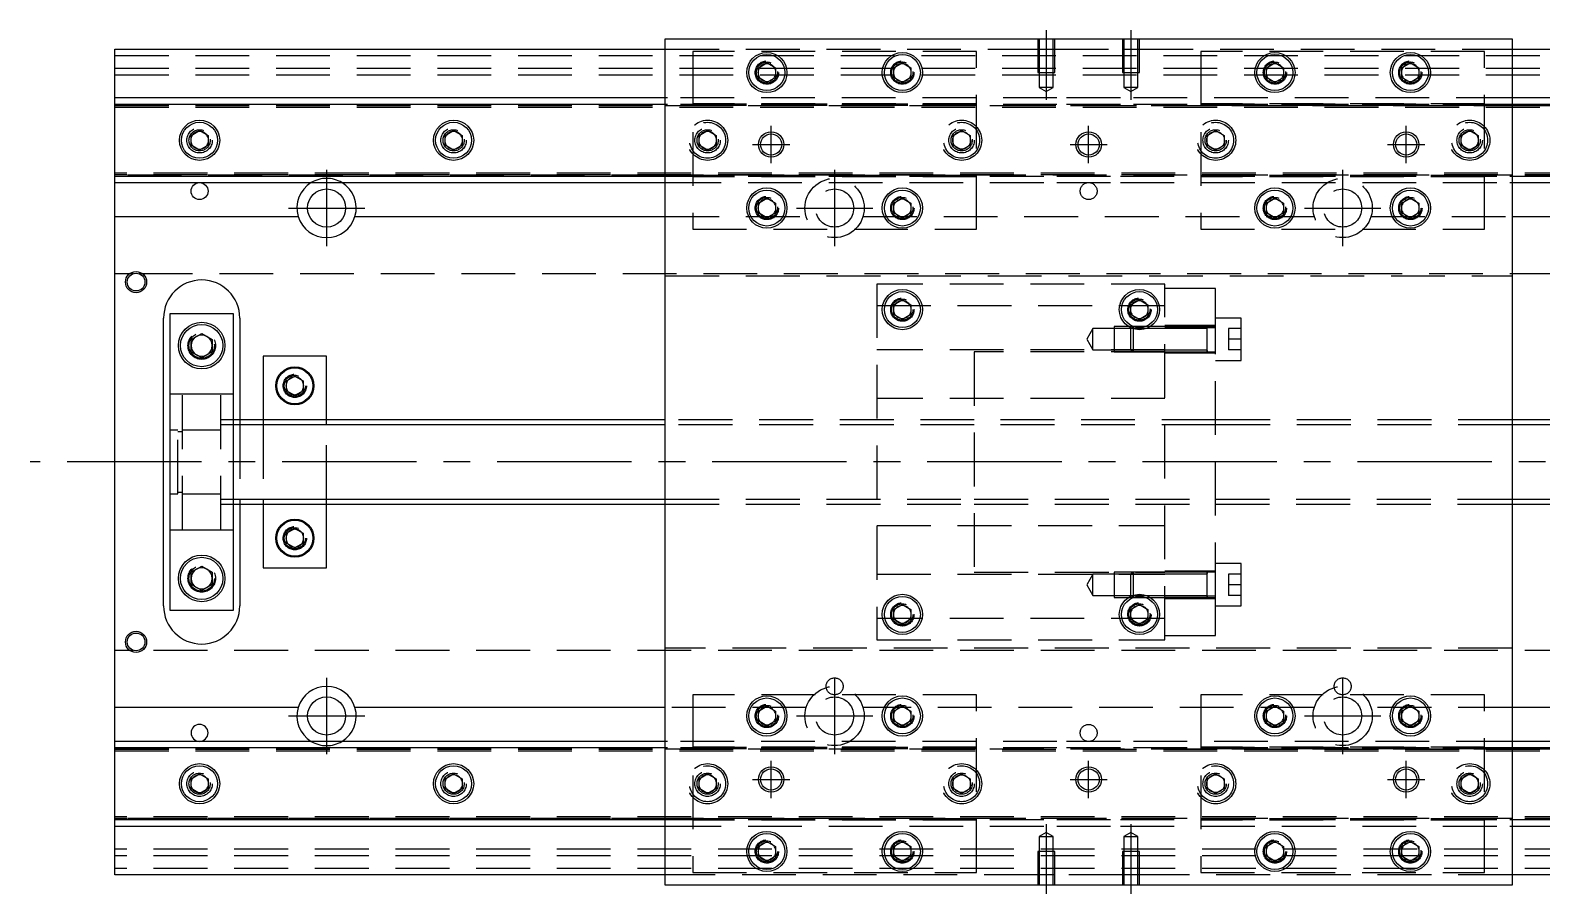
# Model space of a CAD drawing. Extents: x -20 to 683, y -286 to 102.
# Drawn here: x -20 to 337, y -102 to 102 of the extents above; entities that cross this region are included whole.
import ezdxf

# ---------------------------------------------------------------- set-up
doc = ezdxf.new("R2010")
doc.units = 0
doc.linetypes.add('CENTER', pattern=[50.8, 31.75, -6.35, 6.35, -6.35])
doc.linetypes.add('DASHED', pattern=[19.05, 12.7, -6.35])
doc.layers.get('0').update_dxf_attribs({"linetype": 'CONTINUOUS'})
doc.layers.add('CENTER', color=1, linetype='CENTER')

msp = doc.modelspace()

# ---------------------------------------------------------------- linework, layer by layer
at = {"color": 7, "linetype": 'CONTINUOUS'}
for p, q in [((130, -100), (130, 100)), ((130, 100), (330, 100)), ((330, 100), (330, -100)), ((0, 86), (0, 97.5)), ((0, 97.5), (130, 97.5)), ((330, 97.5), (460, 97.5)), ((152, 93.1547), (154, 94.309402)), ((152, 90.8453), (152, 93.1547)), ((154, 94.309402), (156, 93.1547)), ((156, 93.1547), (156, 90.8453)), ((184, 93.1547), (186, 94.309402)), ((184, 90.8453), (184, 93.1547)), ((186, 94.309402), (188, 93.1547)), ((188, 93.1547), (188, 90.8453)), ((272, 93.1547), (274, 94.309402)), ((272, 90.8453), (272, 93.1547)), ((274, 94.309402), (276, 93.1547)), ((276, 93.1547), (276, 90.8453)), ((304, 93.1547), (306, 94.309402)), ((304, 90.8453), (304, 93.1547)), ((306, 94.309402), (308, 93.1547)), ((308, 93.1547), (308, 90.8453)), ((154, 89.690598), (152, 90.8453)), ((156, 90.8453), (154, 89.690598)), ((186, 89.690598), (184, 90.8453)), ((188, 90.8453), (186, 89.690598)), ((274, 89.690598), (272, 90.8453)), ((276, 90.8453), (274, 89.690598)), ((306, 89.690598), (304, 90.8453)), ((308, 90.8453), (306, 89.690598)), ((0, 84.460392), (0, 86)), ((130, 86), (0, 86)), ((460, 86), (330, 86)), ((0, 67.539608), (0, 84.460392)), ((130, 84.460392), (0, 84.460392)), ((460, 84.460392), (330, 84.460392)), ((18, 77.1547), (20, 78.309402)), ((18, 74.8453), (18, 77.1547)), ((20, 78.309402), (22, 77.1547)), ((22, 77.1547), (22, 74.8453)), ((78, 77.1547), (80, 78.309402)), ((78, 74.8453), (78, 77.1547)), ((80, 78.309402), (82, 77.1547)), ((82, 77.1547), (82, 74.8453)), ((20, 73.690598), (18, 74.8453)), ((22, 74.8453), (20, 73.690598)), ((80, 73.690598), (78, 74.8453)), ((82, 74.8453), (80, 73.690598)), ((0, 67.539608), (130, 67.539608)), ((0, 66), (0, 67.539608)), ((0, 66), (130, 66)), ((0, 58), (0, 66)), ((330, 67.539608), (460, 67.539608)), ((330, 66), (460, 66)), ((152, 61.1547), (154, 62.309402)), ((152, 58.8453), (152, 61.1547)), ((154, 62.309402), (156, 61.1547)), ((156, 61.1547), (156, 58.8453)), ((184, 61.1547), (186, 62.309402)), ((184, 58.8453), (184, 61.1547)), ((186, 62.309402), (188, 61.1547)), ((188, 61.1547), (188, 58.8453)), ((272, 61.1547), (274, 62.309402)), ((272, 58.8453), (272, 61.1547)), ((274, 62.309402), (276, 61.1547)), ((276, 61.1547), (276, 58.8453)), ((304, 61.1547), (306, 62.309402)), ((304, 58.8453), (304, 61.1547)), ((306, 62.309402), (308, 61.1547)), ((308, 61.1547), (308, 58.8453)), ((0, 58), (43.291796, 58)), ((0, -58), (0, 58)), ((56.708204, 58), (130, 58)), ((154, 57.690598), (152, 58.8453)), ((156, 58.8453), (154, 57.690598)), ((186, 57.690598), (184, 58.8453)), ((188, 58.8453), (186, 57.690598)), ((274, 57.690598), (272, 58.8453)), ((276, 58.8453), (274, 57.690598)), ((306, 57.690598), (304, 58.8453)), ((308, 58.8453), (306, 57.690598)), ((330, 58), (403.291796, 58)), ((184, 37.1547), (186, 38.309402)), ((184, 34.8453), (184, 37.1547)), ((186, 38.309402), (188, 37.1547)), ((188, 37.1547), (188, 34.8453)), ((240, 37.1547), (242, 38.309402)), ((240, 34.8453), (240, 37.1547)), ((242, 38.309402), (244, 37.1547)), ((244, 37.1547), (244, 34.8453)), ((11.5, -34), (11.5, 34)), ((13, 35), (13, -35)), ((28, 35), (13, 35)), ((28, -35), (28, 35)), ((29.5, 34), (29.5, 10)), ((186, 33.690598), (184, 34.8453)), ((188, 34.8453), (186, 33.690598)), ((242, 33.690598), (240, 34.8453)), ((244, 34.8453), (242, 33.690598)), ((18, 28.943376), (20.5, 30.386752)), ((18, 26.056624), (18, 28.943376)), ((20.5, 30.386752), (23, 28.943376)), ((23, 28.943376), (23, 26.056624)), ((20.5, 24.613248), (18, 26.056624)), ((23, 26.056624), (20.5, 24.613248)), ((50, 25), (35, 25)), ((35, 25), (35, 10)), ((50, 10), (50, 25)), ((258, 26.011846), (258, 26.012874)), ((40.5, 19.1547), (42.5, 20.309402)), ((40.5, 16.8453), (40.5, 19.1547)), ((42.5, 20.309402), (44.5, 19.1547)), ((44.5, 19.1547), (44.5, 16.8453)), ((42.5, 15.690598), (40.5, 16.8453)), ((44.5, 16.8453), (42.5, 15.690598)), ((130, 10), (28, 10)), ((403, 10), (330, 10)), ((28, -10), (130, -10)), ((29.5, -10), (29.5, -34)), ((35, -10), (35, -25)), ((50, -25), (50, -10)), ((330, -10), (403, -10)), ((40.5, -16.8453), (42.5, -15.690598)), ((40.5, -19.1547), (40.5, -16.8453)), ((42.5, -15.690598), (44.5, -16.8453)), ((44.5, -16.8453), (44.5, -19.1547)), ((42.5, -20.309402), (40.5, -19.1547)), ((44.5, -19.1547), (42.5, -20.309402)), ((18, -26.056624), (20.5, -24.613248)), ((20.5, -24.613248), (23, -26.056624)), ((18, -28.943376), (18, -26.056624)), ((23, -26.056624), (23, -28.943376)), ((35, -25), (50, -25)), ((20.5, -30.386752), (18, -28.943376)), ((23, -28.943376), (20.5, -30.386752)), ((240, -31.511852), (240.44468, -31.511852)), ((13, -35), (28, -35)), ((184, -34.8453), (186, -33.690598)), ((184, -37.1547), (184, -34.8453)), ((186, -33.690598), (188, -34.8453)), ((188, -34.8453), (188, -37.1547)), ((240, -34.8453), (242, -33.690598)), ((240, -37.1547), (240, -34.8453)), ((242, -33.690598), (244, -34.8453)), ((244, -34.8453), (244, -37.1547)), ((186, -38.309402), (184, -37.1547)), ((188, -37.1547), (186, -38.309402)), ((242, -38.309402), (240, -37.1547)), ((244, -37.1547), (242, -38.309402)), ((0, -66), (0, -58)), ((43.291796, -58), (0, -58)), ((130, -58), (56.708204, -58)), ((152, -58.8453), (154, -57.690598)), ((152, -61.1547), (152, -58.8453)), ((154, -57.690598), (156, -58.8453)), ((156, -58.8453), (156, -61.1547)), ((184, -58.8453), (186, -57.690598)), ((184, -61.1547), (184, -58.8453)), ((186, -57.690598), (188, -58.8453)), ((188, -58.8453), (188, -61.1547)), ((272, -58.8453), (274, -57.690598)), ((272, -61.1547), (272, -58.8453)), ((274, -57.690598), (276, -58.8453)), ((276, -58.8453), (276, -61.1547)), ((304, -58.8453), (306, -57.690598)), ((304, -61.1547), (304, -58.8453)), ((306, -57.690598), (308, -58.8453)), ((308, -58.8453), (308, -61.1547)), ((403.291796, -58), (330, -58)), ((154, -62.309402), (152, -61.1547)), ((156, -61.1547), (154, -62.309402)), ((186, -62.309402), (184, -61.1547)), ((188, -61.1547), (186, -62.309402)), ((274, -62.309402), (272, -61.1547)), ((276, -61.1547), (274, -62.309402)), ((306, -62.309402), (304, -61.1547)), ((308, -61.1547), (306, -62.309402)), ((0, -67.539608), (0, -66)), ((130, -66), (0, -66)), ((130, -67.539608), (0, -67.539608)), ((0, -84.460392), (0, -67.539608)), ((460, -66), (330, -66)), ((460, -67.539608), (330, -67.539608)), ((18, -74.8453), (20, -73.690598)), ((18, -77.1547), (18, -74.8453)), ((20, -73.690598), (22, -74.8453)), ((22, -74.8453), (22, -77.1547)), ((78, -74.8453), (80, -73.690598)), ((78, -77.1547), (78, -74.8453)), ((80, -73.690598), (82, -74.8453)), ((82, -74.8453), (82, -77.1547)), ((20, -78.309402), (18, -77.1547)), ((22, -77.1547), (20, -78.309402)), ((80, -78.309402), (78, -77.1547)), ((82, -77.1547), (80, -78.309402)), ((0, -84.460392), (130, -84.460392)), ((0, -86), (0, -84.460392)), ((330, -84.460392), (460, -84.460392)), ((0, -86), (130, -86)), ((0, -97.5), (0, -86)), ((330, -86), (460, -86)), ((152, -90.8453), (154, -89.690598)), ((152, -93.1547), (152, -90.8453)), ((154, -89.690598), (156, -90.8453)), ((156, -90.8453), (156, -93.1547)), ((184, -90.8453), (186, -89.690598)), ((184, -93.1547), (184, -90.8453)), ((186, -89.690598), (188, -90.8453)), ((188, -90.8453), (188, -93.1547)), ((272, -90.8453), (274, -89.690598)), ((272, -93.1547), (272, -90.8453)), ((274, -89.690598), (276, -90.8453)), ((276, -90.8453), (276, -93.1547)), ((304, -90.8453), (306, -89.690598)), ((304, -93.1547), (304, -90.8453)), ((306, -89.690598), (308, -90.8453)), ((308, -90.8453), (308, -93.1547)), ((154, -94.309402), (152, -93.1547)), ((156, -93.1547), (154, -94.309402)), ((186, -94.309402), (184, -93.1547)), ((188, -93.1547), (186, -94.309402)), ((274, -94.309402), (272, -93.1547)), ((276, -93.1547), (274, -94.309402)), ((306, -94.309402), (304, -93.1547)), ((308, -93.1547), (306, -94.309402)), ((130, -97.5), (0, -97.5)), ((460, -97.5), (330, -97.5)), ((330, -100), (130, -100))]:
    msp.add_line(p, q, dxfattribs=at)
at = {"color": 3, "linetype": 'DASHED'}
for p, q in [((218.000006, 100), (218.000006, 92)), ((218.35, 100), (218.35, 92)), ((221.65, 92), (221.65, 100)), ((221.999994, 92), (221.999994, 100)), ((238.000006, 100), (238.000006, 92)), ((238.35, 100), (238.35, 92)), ((241.65, 92), (241.65, 100)), ((241.999994, 92), (241.999994, 100)), ((130, 97.5), (218.000006, 97.5)), ((136.5, 97), (136.5, 55)), ((203.5, 97), (136.5, 97)), ((203.5, 55), (203.5, 97)), ((218.000006, 97.5), (221.999994, 97.5)), ((221.999994, 97.5), (238.000006, 97.5)), ((238.000006, 97.5), (241.999994, 97.5)), ((241.999994, 97.5), (330, 97.5)), ((323.5, 97), (256.5, 97)), ((256.5, 97), (256.5, 55)), ((323.5, 55), (323.5, 97)), ((0, 96), (460, 96)), ((0, 93), (460, 93)), ((0, 91.5), (460, 91.5)), ((156.483582, 92.286038), (156.5, 92)), ((188.483582, 92.286038), (188.5, 92)), ((218.000006, 92), (221.999994, 92)), ((218.35, 92), (218.35, 88.5)), ((221.65, 88.5), (221.65, 92)), ((238.000006, 92), (241.999994, 92)), ((238.35, 92), (238.35, 88.5)), ((241.65, 88.5), (241.65, 92)), ((276.483582, 92.286038), (276.5, 92)), ((308.483582, 92.286038), (308.5, 92)), ((130.5, 86), (130, 86)), ((222.5, 86), (130.5, 86)), ((221.65, 88.5), (218.35, 88.5)), ((218.35, 88.5), (220, 87.547372)), ((220, 87.547372), (221.65, 88.5)), ((237.5, 86), (222.5, 86)), ((329.5, 86), (237.5, 86)), ((241.65, 88.5), (238.35, 88.5)), ((238.35, 88.5), (240, 87.547372)), ((240, 87.547372), (241.65, 88.5)), ((330, 86), (329.5, 86)), ((0, 84.204452), (130, 84.204452)), ((0, 84.2), (460, 84.2)), ((0, 83.8), (460, 83.8)), ((130.5, 84.460392), (130, 84.460392)), ((130, 84.204452), (130.5, 84.204452)), ((222.5, 84.460392), (130.5, 84.460392)), ((130.5, 84.204452), (329.5, 84.204452)), ((203.5, 84.643014), (136.5, 84.643014)), ((136.5, 84.6), (203.5, 84.6)), ((136.5, 84.3), (203.5, 84.3)), ((237.5, 84.460392), (222.5, 84.460392)), ((329.5, 84.460392), (237.5, 84.460392)), ((323.5, 84.643014), (256.5, 84.643014)), ((256.5, 84.6), (323.5, 84.6)), ((256.5, 84.3), (323.5, 84.3)), ((330, 84.460392), (329.5, 84.460392)), ((329.5, 84.204452), (330, 84.204452)), ((330, 84.204452), (460, 84.204452)), ((22.483582, 76.286038), (22.5, 76)), ((82.483582, 76.286038), (82.5, 76)), ((138, 77.1547), (140, 78.309402)), ((138, 74.8453), (138, 77.1547)), ((140, 78.309402), (142, 77.1547)), ((142, 77.1547), (142, 74.8453)), ((142.483582, 76.286038), (142.5, 76)), ((198, 77.1547), (200, 78.309402)), ((198, 74.8453), (198, 77.1547)), ((200, 78.309402), (202, 77.1547)), ((202, 77.1547), (202, 74.8453)), ((202.483582, 76.286038), (202.5, 76)), ((257.5, 76), (257.518502, 76.303588)), ((258, 77.1547), (260, 78.309402)), ((258, 74.8453), (258, 77.1547)), ((260, 78.309402), (262, 77.1547)), ((262, 77.1547), (262, 74.8453)), ((318, 77.1547), (320, 78.309402)), ((318, 74.8453), (318, 77.1547)), ((320, 78.309402), (322, 77.1547)), ((322, 77.1547), (322, 74.8453)), ((322.483582, 76.286038), (322.5, 76)), ((140, 73.690598), (138, 74.8453)), ((142, 74.8453), (140, 73.690598)), ((200, 73.690598), (198, 74.8453)), ((202, 74.8453), (200, 73.690598)), ((260, 73.690598), (258, 74.8453)), ((262, 74.8453), (260, 73.690598)), ((320, 73.690598), (318, 74.8453)), ((322, 74.8453), (320, 73.690598)), ((460, 68.2), (0, 68.2)), ((460, 67.8), (0, 67.8)), ((130, 67.795548), (0, 67.795548)), ((130.5, 67.795548), (130, 67.795548)), ((130, 67.539608), (130.5, 67.539608)), ((130, 66), (130.5, 66)), ((329.5, 67.795548), (130.5, 67.795548)), ((130.5, 67.539608), (222.5, 67.539608)), ((130.5, 66), (222.5, 66)), ((203.5, 67.7), (136.5, 67.7)), ((203.5, 67.4), (136.5, 67.4)), ((203.5, 67.356986), (136.5, 67.356986)), ((222.5, 67.539608), (237.5, 67.539608)), ((222.5, 66), (237.5, 66)), ((237.5, 67.539608), (329.5, 67.539608)), ((237.5, 66), (329.5, 66)), ((323.5, 67.7), (256.5, 67.7)), ((323.5, 67.4), (256.5, 67.4)), ((323.5, 67.356986), (256.5, 67.356986)), ((330, 67.795548), (329.5, 67.795548)), ((329.5, 67.539608), (330, 67.539608)), ((329.5, 66), (330, 66)), ((460, 67.795548), (330, 67.795548)), ((130, 58), (163.291796, 58)), ((156.483582, 60.286038), (156.5, 60)), ((176.708204, 58), (283.291796, 58)), ((188.483582, 60.286038), (188.5, 60)), ((276.483582, 60.286038), (276.5, 60)), ((296.708204, 58), (330, 58)), ((303.5, 60), (303.512884, 60.253488)), ((136.5, 55), (203.5, 55)), ((256.5, 55), (323.5, 55)), ((0, 44.5), (4.359688, 44.5)), ((5.640312, 44.5), (460, 44.5)), ((130, 44), (330, 44)), ((248, 42), (180, 42)), ((180, 42), (180, -42)), ((248, -42), (248, 42)), ((260, 41), (248, 41)), ((260, 31.701734), (260, 41)), ((180, 37), (248, 37)), ((183.5, 36), (183.512884, 36.253488)), ((244.483582, 36.286038), (244.5, 36)), ((260, 32.261852), (248, 32.261852)), ((266, 34.011852), (260, 34.011852)), ((266, 24.011852), (266, 34.011852)), ((231, 31.511852), (229.556624, 29.011852)), ((229.556624, 29.011852), (231, 26.511852)), ((231, 26.511852), (231, 31.511852)), ((236, 31.511852), (231, 31.511852)), ((236, 32.011846), (236, 26.011856)), ((239.419858, 32.011846), (236, 32.011846)), ((239.99998, 31.511852), (236, 31.511852)), ((240.49998, 32.011846), (239.419858, 32.011846)), ((240.124214, 31.636066), (240, 31.511852)), ((240, 26.511852), (240, 31.511852)), ((240.44468, 31.511852), (240, 31.511852)), ((240.5, 32.011852), (240.124214, 31.636066)), ((243.55532, 31.511852), (240.44468, 31.511852)), ((240.531284, 32.011846), (240.499994, 32.011846)), ((240.5, 32.011852), (240.5, 31.49306)), ((240.53127, 32.011852), (240.5, 32.011852)), ((240.5, 31.49306), (240.5, 26.011852)), ((243.46873, 32.011852), (240.53127, 32.011852)), ((243.468716, 32.011846), (240.531284, 32.011846)), ((244.580142, 32.011846), (243.468716, 32.011846)), ((244.580148, 32.011852), (243.46873, 32.011852)), ((248, 31.511852), (243.55532, 31.511852)), ((248, 32.011846), (244.580142, 32.011846)), ((248, 32.011852), (244.580148, 32.011852)), ((260, 31.701734), (248, 31.701734)), ((258.005, 32.011852), (248.00002, 32.011852)), ((258, 31.511852), (248.00002, 31.511852)), ((260, 32.011852), (257.995, 32.011852)), ((258, 31.662054), (258, 32.011852)), ((258, 32.011852), (258, 31.662054)), ((258, 26.361648), (258, 31.662054)), ((260, -31.701734), (260, 31.701734)), ((263, 31.511852), (263, 29.011852)), ((266, 31.511852), (263, 31.511852)), ((266, 29.011852), (263, 29.011852)), ((263, 29.011852), (263, 26.511852)), ((23.477798, 27.864306), (23.5, 27.5)), ((248, 26.5), (180, 26.5)), ((203, 26), (203, -26)), ((248, 26), (203, 26)), ((231, 26.511852), (236, 26.511852)), ((236, 26.511852), (239.99998, 26.511852)), ((236, 26.011856), (240.49998, 26.011856)), ((240, 26.511852), (248, 26.511852)), ((240, 26.511852), (240.5, 26.011852)), ((240.5, 26.011856), (248, 26.011856)), ((240.5, 26.011852), (248, 26.011852)), ((248, 25.761852), (260, 25.761852)), ((248.00002, 26.511852), (258, 26.511852)), ((248.00002, 26.011852), (258.005, 26.011852)), ((257.995, 26.011852), (260, 26.011852)), ((258, 26.011852), (258, 26.361648)), ((258, 26.361648), (258, 26.011852)), ((266, 26.511852), (263, 26.511852)), ((260, 24.011852), (266, 24.011852)), ((40, 18), (40.012884, 18.253488)), ((16, 16), (13, 16)), ((16, -16), (16, 16)), ((25, 16), (16, 16)), ((25, -16), (25, 16)), ((28, 16), (25, 16)), ((248, 15), (180, 15)), ((14.85, 7.5), (13, 7.5)), ((14.85, -7.5), (14.85, 7.5)), ((16, 7.15), (14.85, 7.15)), ((25, 7.5), (16, 7.5)), ((28, 10), (25, 10)), ((28, 8.75), (25, 8.75)), ((29.5, 10), (29.5, 8.75)), ((29.5, 8.75), (29.5, -8.75)), ((35, 10), (35, 8.75)), ((35, 8.75), (35, -8.75)), ((50, 8.75), (50, 10)), ((50, -8.75), (50, 8.75)), ((202.99998, 10), (130, 10)), ((202.99998, 8.75), (130, 8.75)), ((260, 10), (203, 10)), ((260, 8.75), (203, 8.75)), ((330, 10), (260.00002, 10)), ((330, 8.75), (260.00002, 8.75)), ((13, -7.5), (14.85, -7.5)), ((14.85, -7.15), (16, -7.15)), ((16, -7.5), (25, -7.5)), ((25, -8.75), (28, -8.75)), ((25, -10), (28, -10)), ((29.5, -8.75), (29.5, -10)), ((35, -8.75), (35, -10)), ((50, -10), (50, -8.75)), ((130, -8.75), (202.99998, -8.75)), ((130, -10), (202.99998, -10)), ((203, -8.75), (260, -8.75)), ((203, -10), (260, -10)), ((260.00002, -8.75), (330, -8.75)), ((260.00002, -10), (330, -10)), ((13, -16), (16, -16)), ((16, -16), (25, -16)), ((25, -16), (28, -16)), ((40, -18), (40.012884, -17.746512)), ((180, -15), (248, -15)), ((266, -24.011852), (260, -24.011852)), ((266, -34.011852), (266, -24.011852)), ((17.5, -27.5), (17.520026, -27.153944)), ((180, -26.5), (248, -26.5)), ((203, -26), (248, -26)), ((231, -26.511852), (229.556624, -29.011852)), ((231, -31.511852), (231, -26.511852)), ((236, -26.511852), (231, -26.511852)), ((236, -26.011856), (236, -32.011846)), ((240.49998, -26.011856), (236, -26.011856)), ((239.99998, -26.511852), (236, -26.511852)), ((240.5, -26.011852), (240, -26.511852)), ((240, -31.511852), (240, -26.511852)), ((248, -26.511852), (240, -26.511852)), ((240.5, -26.011852), (240.5, -31.49306)), ((248, -26.011852), (240.5, -26.011852)), ((248, -26.011856), (240.5, -26.011856)), ((260, -25.761852), (248, -25.761852)), ((258.005, -26.011852), (248.00002, -26.011852)), ((258, -26.511852), (248.00002, -26.511852)), ((260, -26.011852), (257.995, -26.011852)), ((258, -26.511852), (258, -26.011846)), ((258, -26.361648), (258, -26.011852)), ((258, -26.011852), (258, -26.361648)), ((258, -31.662054), (258, -26.361648)), ((263, -26.511852), (263, -29.011852)), ((266, -26.511852), (263, -26.511852)), ((229.556624, -29.011852), (231, -31.511852)), ((231, -31.511852), (236, -31.511852)), ((236, -31.511852), (239.99998, -31.511852)), ((236, -32.011846), (239.419858, -32.011846)), ((239.419858, -32.011846), (240.49998, -32.011846)), ((240, -31.511852), (240.124214, -31.636066)), ((240.124214, -31.636066), (240.5, -32.011852)), ((240.44468, -31.511852), (243.55532, -31.511852)), ((240.499994, -32.011846), (240.531284, -32.011846)), ((240.5, -31.49306), (240.5, -32.011852)), ((240.5, -32.011852), (240.53127, -32.011852)), ((240.53127, -32.011852), (243.46873, -32.011852)), ((240.531284, -32.011846), (243.468716, -32.011846)), ((243.468716, -32.011846), (244.580142, -32.011846)), ((243.46873, -32.011852), (244.580148, -32.011852)), ((243.55532, -31.511852), (248, -31.511852)), ((244.580142, -32.011846), (248, -32.011846)), ((244.580148, -32.011852), (248, -32.011852)), ((260, -31.701734), (248, -31.701734)), ((260, -31.701734), (248, -31.701734)), ((248.00002, -31.511852), (258, -31.511852)), ((248.00002, -32.011852), (258.005, -32.011852)), ((257.995, -32.011852), (260, -32.011852)), ((258, -32.011856), (258, -31.511852)), ((258, -32.011852), (258, -31.662054)), ((258, -31.662054), (258, -32.011852)), ((260, -41), (260, -31.701734)), ((266, -29.011852), (263, -29.011852)), ((263, -29.011852), (263, -31.511852)), ((266, -31.511852), (263, -31.511852)), ((248, -32.261852), (260, -32.261852)), ((260, -34.011852), (266, -34.011852)), ((248, -37), (180, -37)), ((183.5, -36), (183.512884, -35.746512)), ((244.483582, -35.713962), (244.5, -36)), ((180, -42), (248, -42)), ((248, -41), (260, -41)), ((4.359688, -44.5), (0, -44.5)), ((460, -44.5), (5.640312, -44.5)), ((330, -44), (130, -44)), ((203.5, -55), (136.5, -55)), ((136.5, -55), (136.5, -97)), ((203.5, -97), (203.5, -55)), ((323.5, -55), (256.5, -55)), ((256.5, -55), (256.5, -97)), ((323.5, -97), (323.5, -55)), ((163.291796, -58), (130, -58)), ((156.483582, -59.713962), (156.5, -60)), ((283.291796, -58), (176.708204, -58)), ((188.483582, -59.713962), (188.5, -60)), ((276.483582, -59.713962), (276.5, -60)), ((330, -58), (296.708204, -58)), ((308.483582, -59.713962), (308.5, -60)), ((0, -67.795548), (130, -67.795548)), ((0, -67.8), (460, -67.8)), ((130.5, -66), (130, -66)), ((130.5, -67.539608), (130, -67.539608)), ((130, -67.795548), (130.5, -67.795548)), ((222.5, -66), (130.5, -66)), ((222.5, -67.539608), (130.5, -67.539608)), ((130.5, -67.795548), (329.5, -67.795548)), ((203.5, -67.356986), (136.5, -67.356986)), ((136.5, -67.4), (203.5, -67.4)), ((136.5, -67.7), (203.5, -67.7)), ((237.5, -66), (222.5, -66)), ((237.5, -67.539608), (222.5, -67.539608)), ((329.5, -66), (237.5, -66)), ((329.5, -67.539608), (237.5, -67.539608)), ((323.5, -67.356986), (256.5, -67.356986)), ((256.5, -67.4), (323.5, -67.4)), ((256.5, -67.7), (323.5, -67.7)), ((330, -66), (329.5, -66)), ((330, -67.539608), (329.5, -67.539608)), ((329.5, -67.795548), (330, -67.795548)), ((330, -67.795548), (460, -67.795548)), ((0, -68.2), (460, -68.2)), ((138, -74.8453), (140, -73.690598)), ((138, -77.1547), (138, -74.8453)), ((140, -73.690598), (142, -74.8453)), ((142, -74.8453), (142, -77.1547)), ((198, -74.8453), (200, -73.690598)), ((198, -77.1547), (198, -74.8453)), ((200, -73.690598), (202, -74.8453)), ((202, -74.8453), (202, -77.1547)), ((258, -74.8453), (260, -73.690598)), ((258, -77.1547), (258, -74.8453)), ((260, -73.690598), (262, -74.8453)), ((262, -74.8453), (262, -77.1547)), ((318, -74.8453), (320, -73.690598)), ((318, -77.1547), (318, -74.8453)), ((320, -73.690598), (322, -74.8453)), ((322, -74.8453), (322, -77.1547)), ((22.483582, -75.713962), (22.5, -76)), ((82.483582, -75.713962), (82.5, -76)), ((140, -78.309402), (138, -77.1547)), ((142, -77.1547), (140, -78.309402)), ((142.483582, -75.713962), (142.5, -76)), ((200, -78.309402), (198, -77.1547)), ((202, -77.1547), (200, -78.309402)), ((202.483582, -75.713962), (202.5, -76)), ((257.5, -76), (257.518502, -75.696412)), ((260, -78.309402), (258, -77.1547)), ((262, -77.1547), (260, -78.309402)), ((320, -78.309402), (318, -77.1547)), ((322, -77.1547), (320, -78.309402)), ((322.483582, -75.713962), (322.5, -76)), ((460, -83.8), (0, -83.8)), ((460, -84.2), (0, -84.2)), ((130, -84.204452), (0, -84.204452)), ((130.5, -84.204452), (130, -84.204452)), ((130, -84.460392), (130.5, -84.460392)), ((329.5, -84.204452), (130.5, -84.204452)), ((130.5, -84.460392), (222.5, -84.460392)), ((203.5, -84.3), (136.5, -84.3)), ((203.5, -84.6), (136.5, -84.6)), ((203.5, -84.643014), (136.5, -84.643014)), ((222.5, -84.460392), (237.5, -84.460392)), ((237.5, -84.460392), (329.5, -84.460392)), ((323.5, -84.3), (256.5, -84.3)), ((323.5, -84.6), (256.5, -84.6)), ((323.5, -84.643014), (256.5, -84.643014)), ((330, -84.204452), (329.5, -84.204452)), ((329.5, -84.460392), (330, -84.460392)), ((460, -84.204452), (330, -84.204452)), ((130, -86), (130.5, -86)), ((130.5, -86), (222.5, -86)), ((220, -87.547372), (218.35, -88.5)), ((218.35, -88.5), (221.65, -88.5)), ((218.35, -88.5), (218.35, -92)), ((221.65, -88.5), (220, -87.547372)), ((221.65, -92), (221.65, -88.5)), ((222.5, -86), (237.5, -86)), ((237.5, -86), (329.5, -86)), ((240, -87.547372), (238.35, -88.5)), ((238.35, -88.5), (241.65, -88.5)), ((238.35, -88.5), (238.35, -92)), ((241.65, -88.5), (240, -87.547372)), ((241.65, -92), (241.65, -88.5)), ((329.5, -86), (330, -86)), ((460, -91.5), (0, -91.5)), ((151.5, -92), (151.512884, -91.746512)), ((183.5, -92), (183.518502, -91.696412)), ((221.999994, -92), (218.000006, -92)), ((218.000006, -92), (218.000006, -100)), ((218.35, -92), (218.35, -100)), ((221.65, -100), (221.65, -92)), ((221.999994, -100), (221.999994, -92)), ((241.999994, -92), (238.000006, -92)), ((238.000006, -92), (238.000006, -100)), ((238.35, -92), (238.35, -100)), ((241.65, -100), (241.65, -92)), ((241.999994, -100), (241.999994, -92)), ((271.5, -92), (271.518502, -91.696412)), ((308.483582, -91.713962), (308.5, -92)), ((460, -93), (0, -93)), ((460, -96), (0, -96)), ((218.000006, -97.5), (130, -97.5)), ((136.5, -97), (203.5, -97)), ((221.999994, -97.5), (218.000006, -97.5)), ((238.000006, -97.5), (221.999994, -97.5)), ((241.999994, -97.5), (238.000006, -97.5)), ((330, -97.5), (241.999994, -97.5)), ((256.5, -97), (323.5, -97))]:
    msp.add_line(p, q, dxfattribs=at)
at = {"color": 3, "linetype": 'CONTINUOUS'}
for p, q in [((130, 8.75), (28, 8.75)), ((403, 8.75), (330, 8.75)), ((28, -8.75), (130, -8.75)), ((330, -8.75), (403, -8.75))]:
    msp.add_line(p, q, dxfattribs=at)
at = {"color": 7, "linetype": 'CONTINUOUS'}
for centre, radius in [((154, 92), 4.75), ((186, 92), 4.75), ((274, 92), 4.75), ((306, 92), 4.75), ((154, 92), 4.25), ((186, 92), 4.25), ((274, 92), 4.25), ((306, 92), 4.25), ((20, 76), 4.75), ((20, 76), 4.25), ((80, 76), 4.75), ((80, 76), 4.25), ((155, 75), 2.5), ((230, 75), 3), ((230, 75), 2.5), ((305, 75), 2.5), ((20, 64), 2), ((50, 60), 4.5), ((154, 60), 4.75), ((186, 60), 4.75), ((274, 60), 4.75), ((306, 60), 4.75), ((154, 60), 4.25), ((186, 60), 4.25), ((274, 60), 4.25), ((306, 60), 4.25), ((5, 42.5), 2.1), ((186, 36), 4.75), ((186, 36), 4.25), ((242, 36), 4.75), ((242, 36), 4.25), ((20.5, 27.5), 5.5), ((20.5, 27.5), 5), ((42.5, 18), 4.5), ((42.5, 18), 4.25), ((42.5, -18), 4.5), ((42.5, -18), 4.25), ((20.5, -27.5), 5.5), ((20.5, -27.5), 5), ((186, -36), 4.75), ((186, -36), 4.25), ((242, -36), 4.75), ((242, -36), 4.25), ((5, -42.5), 2.1), ((50, -60), 4.5), ((154, -60), 4.75), ((154, -60), 4.25), ((186, -60), 4.75), ((186, -60), 4.25), ((274, -60), 4.75), ((274, -60), 4.25), ((306, -60), 4.75), ((306, -60), 4.25), ((20, -76), 4.75), ((80, -76), 4.75), ((20, -76), 4.25), ((80, -76), 4.25), ((155, -75), 2.5), ((230, -75), 3), ((230, -75), 2.5), ((305, -75), 2.5), ((154, -92), 4.75), ((154, -92), 4.25), ((186, -92), 4.75), ((186, -92), 4.25), ((274, -92), 4.75), ((274, -92), 4.25), ((306, -92), 4.75), ((306, -92), 4.25)]:
    msp.add_circle(centre, radius, dxfattribs=at)
at = {"color": 3, "linetype": 'DASHED'}
for centre, radius in [((154, 92), 2.75), ((154, 92), 2.5), ((186, 92), 2.75), ((186, 92), 2.5), ((274, 92), 2.75), ((274, 92), 2.5), ((306, 92), 2.75), ((306, 92), 2.5), ((20, 76), 3), ((80, 76), 3), ((140, 76), 4.75), ((140, 76), 4.25), ((140, 76), 3), ((200, 76), 4.75), ((200, 76), 4.25), ((200, 76), 3), ((260, 76), 4.75), ((260, 76), 4.25), ((260, 76), 3), ((320, 76), 4.75), ((320, 76), 4.25), ((320, 76), 3), ((20, 76), 2.5), ((80, 76), 2.5), ((140, 76), 2.5), ((200, 76), 2.5), ((200, 76), 2.1), ((260, 76), 2.5), ((260, 76), 2.1), ((320, 76), 2.5), ((170, 60), 7), ((170, 60), 4.5), ((230, 64), 2), ((290, 60), 7), ((290, 60), 4.5), ((154, 60), 2.75), ((154, 60), 2.5), ((186, 60), 2.75), ((186, 60), 2.5), ((274, 60), 2.75), ((274, 60), 2.5), ((306, 60), 2.75), ((306, 60), 2.5), ((186, 36), 2.75), ((186, 36), 2.5), ((242, 36), 2.75), ((242, 36), 2.5), ((20.5, 27.5), 3.25), ((20.5, 27.5), 3), ((42.5, 18), 2.75), ((42.5, 18), 2.5), ((42.5, -18), 2.75), ((42.5, -18), 2.5), ((20.5, -27.5), 3.25), ((20.5, -27.5), 3), ((186, -36), 2.75), ((186, -36), 2.5), ((242, -36), 2.75), ((242, -36), 2.5), ((170, -60), 7), ((170, -53), 2), ((290, -60), 7), ((290, -53), 2), ((170, -60), 4.5), ((290, -60), 4.5), ((154, -60), 2.75), ((154, -60), 2.5), ((186, -60), 2.75), ((186, -60), 2.5), ((274, -60), 2.75), ((274, -60), 2.5), ((306, -60), 2.75), ((306, -60), 2.5), ((230, -64), 2), ((140, -76), 4.75), ((200, -76), 4.75), ((260, -76), 4.75), ((320, -76), 4.75), ((20, -76), 3), ((20, -76), 2.5), ((80, -76), 3), ((80, -76), 2.5), ((140, -76), 4.25), ((140, -76), 3), ((140, -76), 2.5), ((200, -76), 4.25), ((200, -76), 3), ((200, -76), 2.5), ((200, -76), 2.1), ((260, -76), 4.25), ((260, -76), 3), ((260, -76), 2.5), ((260, -76), 2.1), ((320, -76), 4.25), ((320, -76), 3), ((320, -76), 2.5), ((154, -92), 2.75), ((186, -92), 2.75), ((274, -92), 2.75), ((306, -92), 2.75), ((154, -92), 2.5), ((186, -92), 2.5), ((274, -92), 2.5), ((306, -92), 2.5)]:
    msp.add_circle(centre, radius, dxfattribs=at)
at = {"color": 3, "linetype": 'CONTINUOUS'}
for centre, radius in [((155, 75), 3), ((305, 75), 3), ((5, 42.5), 2.5), ((5, -42.5), 2.5), ((155, -75), 3), ((305, -75), 3)]:
    msp.add_circle(centre, radius, dxfattribs=at)
at = {"color": 7, "linetype": 'CONTINUOUS'}
for centre, radius, start, end in [((154, 92), 2.1, 137.75279, 162.24721), ((154, 92), 2.1, 102.24721, 137.75279), ((154, 92), 2.1, 77.75279, 102.24721), ((154, 92), 2.1, 42.24721, 77.75279), ((154, 92), 2.1, 17.75279, 42.24721), ((186, 92), 2.1, 137.75279, 162.24721), ((186, 92), 2.1, 102.24721, 137.75279), ((186, 92), 2.1, 77.75279, 102.24721), ((186, 92), 2.1, 42.24721, 77.75279), ((186, 92), 2.1, 17.75279, 42.24721), ((274, 92), 2.1, 137.75279, 162.24721), ((274, 92), 2.1, 102.24721, 137.75279), ((274, 92), 2.1, 77.75279, 102.24721), ((274, 92), 2.1, 42.24721, 77.75279), ((274, 92), 2.1, 17.75279, 42.24721), ((306, 92), 2.1, 137.75279, 162.24721), ((306, 92), 2.1, 102.24721, 137.75279), ((306, 92), 2.1, 77.75279, 102.24721), ((306, 92), 2.1, 42.24721, 77.75279), ((306, 92), 2.1, 17.75279, 42.24721), ((154, 92), 2.1, 162.24721, 180), ((154, 92), 2.1, 180, 197.75279), ((154, 92), 2.1, 197.75279, 222.24721), ((154, 92), 2.1, 222.24721, 257.75279), ((154, 92), 2.1, 257.75279, 282.24721), ((154, 92), 2.1, 282.24721, 317.75279), ((154, 92), 2.1, 317.75279, 342.24721), ((154, 92), 2.1, 342.24721, 17.75279), ((186, 92), 2.1, 162.24721, 180), ((186, 92), 2.1, 180, 197.75279), ((186, 92), 2.1, 197.75279, 222.24721), ((186, 92), 2.1, 222.24721, 257.75279), ((186, 92), 2.1, 257.75279, 282.24721), ((186, 92), 2.1, 282.24721, 317.75279), ((186, 92), 2.1, 317.75279, 342.24721), ((186, 92), 2.1, 342.24721, 17.75279), ((274, 92), 2.1, 162.24721, 180), ((274, 92), 2.1, 180, 197.75279), ((274, 92), 2.1, 197.75279, 222.24721), ((274, 92), 2.1, 222.24721, 257.75279), ((274, 92), 2.1, 257.75279, 282.24721), ((274, 92), 2.1, 282.24721, 317.75279), ((274, 92), 2.1, 317.75279, 342.24721), ((274, 92), 2.1, 342.24721, 17.75279), ((306, 92), 2.1, 162.24721, 180), ((306, 92), 2.1, 180, 197.75279), ((306, 92), 2.1, 197.75279, 222.24721), ((306, 92), 2.1, 222.24721, 257.75279), ((306, 92), 2.1, 257.75279, 282.24721), ((306, 92), 2.1, 282.24721, 317.75279), ((306, 92), 2.1, 317.75279, 342.24721), ((306, 92), 2.1, 342.24721, 17.75279), ((20, 76), 2.1, 162.24721, 180), ((20, 76), 2.1, 180, 197.75279), ((20, 76), 2.1, 137.75279, 162.24721), ((20, 76), 2.1, 197.75279, 222.24721), ((20, 76), 2.1, 102.24721, 137.75279), ((20, 76), 2.1, 77.75279, 102.24721), ((20, 76), 2.1, 42.24721, 77.75279), ((20, 76), 2.1, 17.75279, 42.24721), ((20, 76), 2.1, 317.75279, 342.24721), ((20, 76), 2.1, 342.24721, 17.75279), ((80, 76), 2.1, 162.24721, 180), ((80, 76), 2.1, 180, 197.75279), ((80, 76), 2.1, 137.75279, 162.24721), ((80, 76), 2.1, 197.75279, 222.24721), ((80, 76), 2.1, 102.24721, 137.75279), ((80, 76), 2.1, 77.75279, 102.24721), ((80, 76), 2.1, 42.24721, 77.75279), ((80, 76), 2.1, 17.75279, 42.24721), ((80, 76), 2.1, 317.75279, 342.24721), ((80, 76), 2.1, 342.24721, 17.75279), ((20, 76), 2.1, 222.24721, 257.75279), ((20, 76), 2.1, 257.75279, 282.24721), ((20, 76), 2.1, 282.24721, 317.75279), ((80, 76), 2.1, 222.24721, 257.75279), ((80, 76), 2.1, 257.75279, 282.24721), ((80, 76), 2.1, 282.24721, 317.75279), ((50, 60), 7, 121.002719, 196.60155), ((50, 60), 7, 343.39845, 58.997281), ((154, 60), 2.1, 137.75279, 162.24721), ((154, 60), 2.1, 102.24721, 137.75279), ((154, 60), 2.1, 77.75279, 102.24721), ((154, 60), 2.1, 42.24721, 77.75279), ((154, 60), 2.1, 17.75279, 42.24721), ((186, 60), 2.1, 137.75279, 162.24721), ((186, 60), 2.1, 102.24721, 137.75279), ((186, 60), 2.1, 77.75279, 102.24721), ((186, 60), 2.1, 42.24721, 77.75279), ((186, 60), 2.1, 17.75279, 42.24721), ((274, 60), 2.1, 137.75279, 162.24721), ((274, 60), 2.1, 102.24721, 137.75279), ((274, 60), 2.1, 77.75279, 102.24721), ((274, 60), 2.1, 42.24721, 77.75279), ((274, 60), 2.1, 17.75279, 42.24721), ((306, 60), 2.1, 137.75279, 162.24721), ((306, 60), 2.1, 102.24721, 137.75279), ((306, 60), 2.1, 77.75279, 102.24721), ((306, 60), 2.1, 42.24721, 77.75279), ((306, 60), 2.1, 17.75279, 42.24721), ((50, 60), 7, 196.60155, 343.39845), ((154, 60), 2.1, 162.24721, 180), ((154, 60), 2.1, 180, 197.75279), ((154, 60), 2.1, 197.75279, 222.24721), ((154, 60), 2.1, 222.24721, 257.75279), ((154, 60), 2.1, 257.75279, 282.24721), ((154, 60), 2.1, 282.24721, 317.75279), ((154, 60), 2.1, 317.75279, 342.24721), ((154, 60), 2.1, 342.24721, 17.75279), ((186, 60), 2.1, 162.24721, 180), ((186, 60), 2.1, 180, 197.75279), ((186, 60), 2.1, 197.75279, 222.24721), ((186, 60), 2.1, 222.24721, 257.75279), ((186, 60), 2.1, 257.75279, 282.24721), ((186, 60), 2.1, 282.24721, 317.75279), ((186, 60), 2.1, 317.75279, 342.24721), ((186, 60), 2.1, 342.24721, 17.75279), ((274, 60), 2.1, 162.24721, 180), ((274, 60), 2.1, 180, 197.75279), ((274, 60), 2.1, 197.75279, 222.24721), ((274, 60), 2.1, 222.24721, 257.75279), ((274, 60), 2.1, 257.75279, 282.24721), ((274, 60), 2.1, 282.24721, 317.75279), ((274, 60), 2.1, 317.75279, 342.24721), ((274, 60), 2.1, 342.24721, 17.75279), ((306, 60), 2.1, 162.24721, 180), ((306, 60), 2.1, 180, 197.75279), ((306, 60), 2.1, 197.75279, 222.24721), ((306, 60), 2.1, 222.24721, 257.75279), ((306, 60), 2.1, 257.75279, 282.24721), ((306, 60), 2.1, 282.24721, 317.75279), ((306, 60), 2.1, 317.75279, 342.24721), ((306, 60), 2.1, 342.24721, 17.75279), ((20.5, 34), 9, 90, 180), ((20.5, 34), 9, 0, 90), ((186, 36), 2.1, 162.24721, 180), ((186, 36), 2.1, 180, 197.75279), ((186, 36), 2.1, 137.75279, 162.24721), ((186, 36), 2.1, 102.24721, 137.75279), ((186, 36), 2.1, 77.75279, 102.24721), ((186, 36), 2.1, 42.24721, 77.75279), ((186, 36), 2.1, 17.75279, 42.24721), ((186, 36), 2.1, 342.24721, 17.75279), ((242, 36), 2.1, 162.24721, 180), ((242, 36), 2.1, 180, 197.75279), ((242, 36), 2.1, 137.75279, 162.24721), ((242, 36), 2.1, 102.24721, 137.75279), ((242, 36), 2.1, 77.75279, 102.24721), ((242, 36), 2.1, 42.24721, 77.75279), ((242, 36), 2.1, 17.75279, 42.24721), ((242, 36), 2.1, 342.24721, 17.75279), ((186, 36), 2.1, 197.75279, 222.24721), ((186, 36), 2.1, 222.24721, 257.75279), ((186, 36), 2.1, 257.75279, 282.24721), ((186, 36), 2.1, 282.24721, 317.75279), ((186, 36), 2.1, 317.75279, 342.24721), ((242, 36), 2.1, 197.75279, 222.24721), ((242, 36), 2.1, 222.24721, 257.75279), ((242, 36), 2.1, 257.75279, 282.24721), ((242, 36), 2.1, 282.24721, 317.75279), ((242, 36), 2.1, 317.75279, 342.24721), ((20.5, 27.5), 2.5, 120, 180), ((20.5, 27.5), 2.5, 60, 120), ((20.5, 27.5), 2.5, 0, 60), ((20.5, 27.5), 2.5, 180, 240), ((20.5, 27.5), 2.5, 240, 300), ((20.5, 27.5), 2.5, 300, 0), ((42.5, 18), 2.1, 162.24721, 180), ((42.5, 18), 2.1, 180, 197.75279), ((42.5, 18), 2.1, 137.75279, 162.24721), ((42.5, 18), 2.1, 102.24721, 137.75279), ((42.5, 18), 2.1, 77.75279, 102.24721), ((42.5, 18), 2.1, 42.24721, 77.75279), ((42.5, 18), 2.1, 17.75279, 42.24721), ((42.5, 18), 2.1, 342.24721, 17.75279), ((42.5, 18), 2.1, 197.75279, 222.24721), ((42.5, 18), 2.1, 222.24721, 257.75279), ((42.5, 18), 2.1, 257.75279, 282.24721), ((42.5, 18), 2.1, 282.24721, 317.75279), ((42.5, 18), 2.1, 317.75279, 342.24721), ((42.5, -18), 2.1, 162.24721, 180), ((42.5, -18), 2.1, 137.75279, 162.24721), ((42.5, -18), 2.1, 102.24721, 137.75279), ((42.5, -18), 2.1, 77.75279, 102.24721), ((42.5, -18), 2.1, 42.24721, 77.75279), ((42.5, -18), 2.1, 17.75279, 42.24721), ((42.5, -18), 2.1, 342.24721, 17.75279), ((42.5, -18), 2.1, 180, 197.75279), ((42.5, -18), 2.1, 197.75279, 222.24721), ((42.5, -18), 2.1, 222.24721, 257.75279), ((42.5, -18), 2.1, 257.75279, 282.24721), ((42.5, -18), 2.1, 282.24721, 317.75279), ((42.5, -18), 2.1, 317.75279, 342.24721), ((20.5, -27.5), 2.5, 120, 180), ((20.5, -27.5), 2.5, 180, 240), ((20.5, -27.5), 2.5, 60, 120), ((20.5, -27.5), 2.5, 0, 60), ((20.5, -27.5), 2.5, 300, 0), ((20.5, -27.5), 2.5, 240, 300), ((20.5, -34), 9, 180, 270), ((20.5, -34), 9, 270, 0), ((186, -36), 2.1, 162.24721, 180), ((186, -36), 2.1, 137.75279, 162.24721), ((186, -36), 2.1, 102.24721, 137.75279), ((186, -36), 2.1, 77.75279, 102.24721), ((186, -36), 2.1, 42.24721, 77.75279), ((186, -36), 2.1, 17.75279, 42.24721), ((186, -36), 2.1, 342.24721, 17.75279), ((242, -36), 2.1, 162.24721, 180), ((242, -36), 2.1, 137.75279, 162.24721), ((242, -36), 2.1, 102.24721, 137.75279), ((242, -36), 2.1, 77.75279, 102.24721), ((242, -36), 2.1, 42.24721, 77.75279), ((242, -36), 2.1, 17.75279, 42.24721), ((242, -36), 2.1, 342.24721, 17.75279), ((186, -36), 2.1, 180, 197.75279), ((186, -36), 2.1, 197.75279, 222.24721), ((186, -36), 2.1, 222.24721, 257.75279), ((186, -36), 2.1, 257.75279, 282.24721), ((186, -36), 2.1, 282.24721, 317.75279), ((186, -36), 2.1, 317.75279, 342.24721), ((242, -36), 2.1, 180, 197.75279), ((242, -36), 2.1, 197.75279, 222.24721), ((242, -36), 2.1, 222.24721, 257.75279), ((242, -36), 2.1, 257.75279, 282.24721), ((242, -36), 2.1, 282.24721, 317.75279), ((242, -36), 2.1, 317.75279, 342.24721), ((50, -60), 7, 16.60155, 163.39845), ((50, -60), 7, 163.39845, 238.997281), ((50, -60), 7, 301.002719, 16.60155), ((154, -60), 2.1, 162.24721, 180), ((154, -60), 2.1, 180, 197.75279), ((154, -60), 2.1, 137.75279, 162.24721), ((154, -60), 2.1, 197.75279, 222.24721), ((154, -60), 2.1, 102.24721, 137.75279), ((154, -60), 2.1, 77.75279, 102.24721), ((154, -60), 2.1, 42.24721, 77.75279), ((154, -60), 2.1, 17.75279, 42.24721), ((154, -60), 2.1, 317.75279, 342.24721), ((154, -60), 2.1, 342.24721, 17.75279), ((186, -60), 2.1, 162.24721, 180), ((186, -60), 2.1, 180, 197.75279), ((186, -60), 2.1, 137.75279, 162.24721), ((186, -60), 2.1, 197.75279, 222.24721), ((186, -60), 2.1, 102.24721, 137.75279), ((186, -60), 2.1, 77.75279, 102.24721), ((186, -60), 2.1, 42.24721, 77.75279), ((186, -60), 2.1, 17.75279, 42.24721), ((186, -60), 2.1, 317.75279, 342.24721), ((186, -60), 2.1, 342.24721, 17.75279), ((274, -60), 2.1, 162.24721, 180), ((274, -60), 2.1, 180, 197.75279), ((274, -60), 2.1, 137.75279, 162.24721), ((274, -60), 2.1, 197.75279, 222.24721), ((274, -60), 2.1, 102.24721, 137.75279), ((274, -60), 2.1, 77.75279, 102.24721), ((274, -60), 2.1, 42.24721, 77.75279), ((274, -60), 2.1, 17.75279, 42.24721), ((274, -60), 2.1, 317.75279, 342.24721), ((274, -60), 2.1, 342.24721, 17.75279), ((306, -60), 2.1, 162.24721, 180), ((306, -60), 2.1, 180, 197.75279), ((306, -60), 2.1, 137.75279, 162.24721), ((306, -60), 2.1, 197.75279, 222.24721), ((306, -60), 2.1, 102.24721, 137.75279), ((306, -60), 2.1, 77.75279, 102.24721), ((306, -60), 2.1, 42.24721, 77.75279), ((306, -60), 2.1, 17.75279, 42.24721), ((306, -60), 2.1, 317.75279, 342.24721), ((306, -60), 2.1, 342.24721, 17.75279), ((20, -64), 2, 90, 270), ((20, -64), 2, 270, 90), ((154, -60), 2.1, 222.24721, 257.75279), ((154, -60), 2.1, 257.75279, 282.24721), ((154, -60), 2.1, 282.24721, 317.75279), ((186, -60), 2.1, 222.24721, 257.75279), ((186, -60), 2.1, 257.75279, 282.24721), ((186, -60), 2.1, 282.24721, 317.75279), ((274, -60), 2.1, 222.24721, 257.75279), ((274, -60), 2.1, 257.75279, 282.24721), ((274, -60), 2.1, 282.24721, 317.75279), ((306, -60), 2.1, 222.24721, 257.75279), ((306, -60), 2.1, 257.75279, 282.24721), ((306, -60), 2.1, 282.24721, 317.75279), ((20, -76), 2.1, 137.75279, 162.24721), ((20, -76), 2.1, 102.24721, 137.75279), ((20, -76), 2.1, 77.75279, 102.24721), ((20, -76), 2.1, 42.24721, 77.75279), ((20, -76), 2.1, 17.75279, 42.24721), ((80, -76), 2.1, 137.75279, 162.24721), ((80, -76), 2.1, 102.24721, 137.75279), ((80, -76), 2.1, 77.75279, 102.24721), ((80, -76), 2.1, 42.24721, 77.75279), ((80, -76), 2.1, 17.75279, 42.24721), ((20, -76), 2.1, 162.24721, 180), ((20, -76), 2.1, 180, 197.75279), ((20, -76), 2.1, 197.75279, 222.24721), ((20, -76), 2.1, 222.24721, 257.75279), ((20, -76), 2.1, 257.75279, 282.24721), ((20, -76), 2.1, 282.24721, 317.75279), ((20, -76), 2.1, 317.75279, 342.24721), ((20, -76), 2.1, 342.24721, 17.75279), ((80, -76), 2.1, 162.24721, 180), ((80, -76), 2.1, 180, 197.75279), ((80, -76), 2.1, 197.75279, 222.24721), ((80, -76), 2.1, 222.24721, 257.75279), ((80, -76), 2.1, 257.75279, 282.24721), ((80, -76), 2.1, 282.24721, 317.75279), ((80, -76), 2.1, 317.75279, 342.24721), ((80, -76), 2.1, 342.24721, 17.75279), ((154, -92), 2.1, 162.24721, 180), ((154, -92), 2.1, 180, 197.75279), ((154, -92), 2.1, 137.75279, 162.24721), ((154, -92), 2.1, 197.75279, 222.24721), ((154, -92), 2.1, 102.24721, 137.75279), ((154, -92), 2.1, 77.75279, 102.24721), ((154, -92), 2.1, 42.24721, 77.75279), ((154, -92), 2.1, 17.75279, 42.24721), ((154, -92), 2.1, 317.75279, 342.24721), ((154, -92), 2.1, 342.24721, 17.75279), ((186, -92), 2.1, 162.24721, 180), ((186, -92), 2.1, 180, 197.75279), ((186, -92), 2.1, 137.75279, 162.24721), ((186, -92), 2.1, 197.75279, 222.24721), ((186, -92), 2.1, 102.24721, 137.75279), ((186, -92), 2.1, 77.75279, 102.24721), ((186, -92), 2.1, 42.24721, 77.75279), ((186, -92), 2.1, 17.75279, 42.24721), ((186, -92), 2.1, 317.75279, 342.24721), ((186, -92), 2.1, 342.24721, 17.75279), ((274, -92), 2.1, 162.24721, 180), ((274, -92), 2.1, 180, 197.75279), ((274, -92), 2.1, 137.75279, 162.24721), ((274, -92), 2.1, 197.75279, 222.24721), ((274, -92), 2.1, 102.24721, 137.75279), ((274, -92), 2.1, 77.75279, 102.24721), ((274, -92), 2.1, 42.24721, 77.75279), ((274, -92), 2.1, 17.75279, 42.24721), ((274, -92), 2.1, 317.75279, 342.24721), ((274, -92), 2.1, 342.24721, 17.75279), ((306, -92), 2.1, 162.24721, 180), ((306, -92), 2.1, 180, 197.75279), ((306, -92), 2.1, 137.75279, 162.24721), ((306, -92), 2.1, 197.75279, 222.24721), ((306, -92), 2.1, 102.24721, 137.75279), ((306, -92), 2.1, 77.75279, 102.24721), ((306, -92), 2.1, 42.24721, 77.75279), ((306, -92), 2.1, 17.75279, 42.24721), ((306, -92), 2.1, 317.75279, 342.24721), ((306, -92), 2.1, 342.24721, 17.75279), ((154, -92), 2.1, 222.24721, 257.75279), ((154, -92), 2.1, 257.75279, 282.24721), ((154, -92), 2.1, 282.24721, 317.75279), ((186, -92), 2.1, 222.24721, 257.75279), ((186, -92), 2.1, 257.75279, 282.24721), ((186, -92), 2.1, 282.24721, 317.75279), ((274, -92), 2.1, 222.24721, 257.75279), ((274, -92), 2.1, 257.75279, 282.24721), ((274, -92), 2.1, 282.24721, 317.75279), ((306, -92), 2.1, 222.24721, 257.75279), ((306, -92), 2.1, 257.75279, 282.24721), ((306, -92), 2.1, 282.24721, 317.75279)]:
    msp.add_arc(centre, radius, start, end, dxfattribs=at)
at = {"color": 3, "linetype": 'DASHED'}
for centre, radius, start, end in [((140, 76), 2.1, 162.24721, 180), ((140, 76), 2.1, 180, 197.75279), ((140, 76), 2.1, 137.75279, 162.24721), ((140, 76), 2.1, 197.75279, 222.24721), ((140, 76), 2.1, 102.24721, 137.75279), ((140, 76), 2.1, 77.75279, 102.24721), ((140, 76), 2.1, 42.24721, 77.75279), ((140, 76), 2.1, 17.75279, 42.24721), ((140, 76), 2.1, 317.75279, 342.24721), ((140, 76), 2.1, 342.24721, 17.75279), ((320, 76), 2.1, 162.24721, 180), ((320, 76), 2.1, 180, 197.75279), ((320, 76), 2.1, 137.75279, 162.24721), ((320, 76), 2.1, 197.75279, 222.24721), ((320, 76), 2.1, 102.24721, 137.75279), ((320, 76), 2.1, 77.75279, 102.24721), ((320, 76), 2.1, 42.24721, 77.75279), ((320, 76), 2.1, 17.75279, 42.24721), ((320, 76), 2.1, 317.75279, 342.24721), ((320, 76), 2.1, 342.24721, 17.75279), ((140, 76), 2.1, 222.24721, 257.75279), ((140, 76), 2.1, 257.75279, 282.24721), ((140, 76), 2.1, 282.24721, 317.75279), ((320, 76), 2.1, 222.24721, 257.75279), ((320, 76), 2.1, 257.75279, 282.24721), ((320, 76), 2.1, 282.24721, 317.75279), ((50, 60), 7, 58.997281, 121.002719), ((151, 60), 7, 341.96968, 343.39845), ((50, -60), 7, 238.997281, 301.002719), ((140, -76), 2.1, 137.75279, 162.24721), ((140, -76), 2.1, 102.24721, 137.75279), ((140, -76), 2.1, 77.75279, 102.24721), ((140, -76), 2.1, 42.24721, 77.75279), ((140, -76), 2.1, 17.75279, 42.24721), ((320, -76), 2.1, 137.75279, 162.24721), ((320, -76), 2.1, 102.24721, 137.75279), ((320, -76), 2.1, 77.75279, 102.24721), ((320, -76), 2.1, 42.24721, 77.75279), ((320, -76), 2.1, 17.75279, 42.24721), ((140, -76), 2.1, 162.24721, 180), ((140, -76), 2.1, 180, 197.75279), ((140, -76), 2.1, 197.75279, 222.24721), ((140, -76), 2.1, 222.24721, 257.75279), ((140, -76), 2.1, 257.75279, 282.24721), ((140, -76), 2.1, 282.24721, 317.75279), ((140, -76), 2.1, 317.75279, 342.24721), ((140, -76), 2.1, 342.24721, 17.75279), ((320, -76), 2.1, 162.24721, 180), ((320, -76), 2.1, 180, 197.75279), ((320, -76), 2.1, 197.75279, 222.24721), ((320, -76), 2.1, 222.24721, 257.75279), ((320, -76), 2.1, 257.75279, 282.24721), ((320, -76), 2.1, 282.24721, 317.75279), ((320, -76), 2.1, 317.75279, 342.24721), ((320, -76), 2.1, 342.24721, 17.75279)]:
    msp.add_arc(centre, radius, start, end, dxfattribs=at)
at = {"layer": 'CENTER', "color": 1, "linetype": 'CENTER'}
for p, q in [((220, 102), (220, 85.547372)), ((240, 102), (240, 85.547372)), ((155, 70.6), (155, 79.4)), ((230, 70.6), (230, 79.4)), ((305, 70.6), (305, 79.4)), ((150.6, 75), (159.4, 75)), ((225.6, 75), (234.4, 75)), ((300.6, 75), (309.4, 75)), ((50, 69), (50, 51)), ((170, 69), (170, 51)), ((290, 69), (290, 51)), ((41, 60), (59, 60)), ((161, 60), (179, 60)), ((281, 60), (299, 60)), ((528.445, 0), (-20, 0)), ((50, -51), (50, -69)), ((170, -51), (170, -69)), ((290, -51), (290, -69)), ((41, -60), (59, -60)), ((161, -60), (179, -60)), ((281, -60), (299, -60)), ((155, -79.4), (155, -70.6)), ((230, -79.4), (230, -70.6)), ((305, -79.4), (305, -70.6)), ((150.6, -75), (159.4, -75)), ((225.6, -75), (234.4, -75)), ((300.6, -75), (309.4, -75)), ((220, -85.547372), (220, -102)), ((240, -85.547372), (240, -102))]:
    msp.add_line(p, q, dxfattribs=at)

doc.saveas('drawing.dxf')
